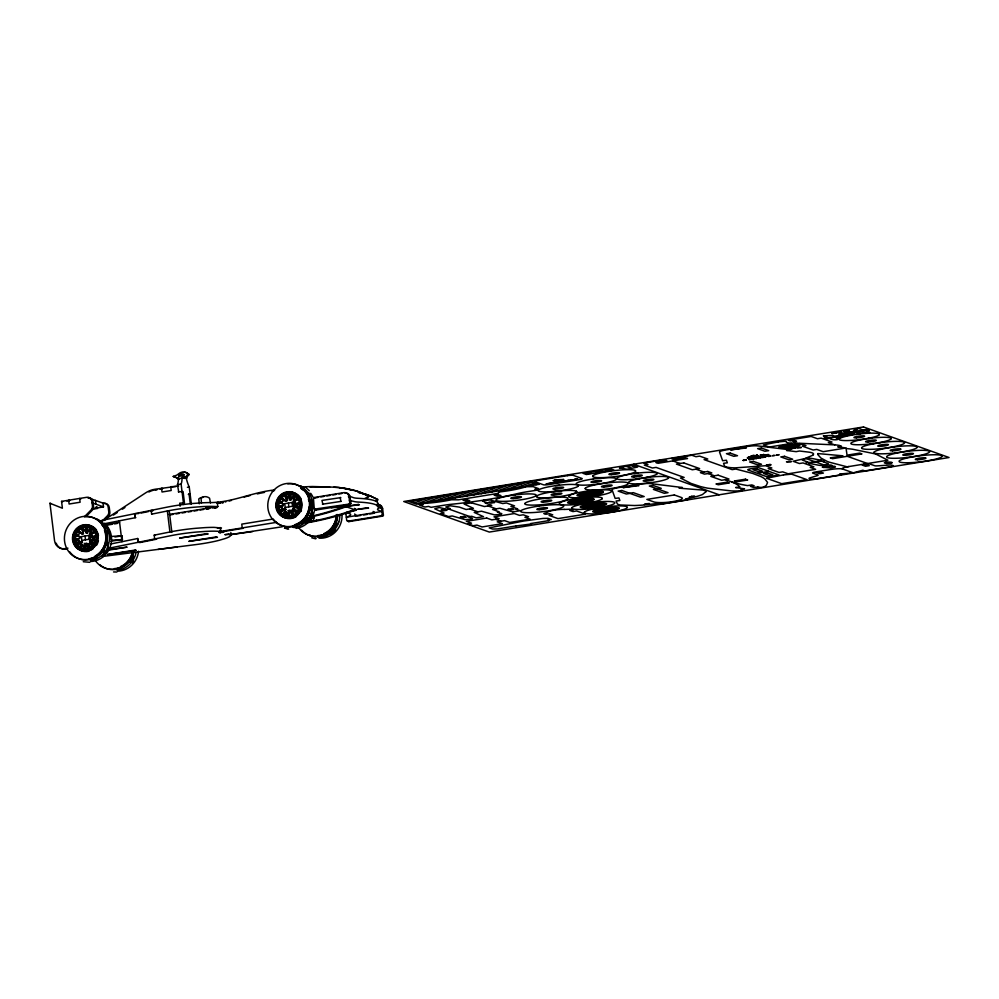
<?xml version="1.0" encoding="UTF-8"?>
<svg xmlns="http://www.w3.org/2000/svg" width="999" height="999" viewBox="0 0 999 999"><rect width="100%" height="100%" fill="white"/><g stroke="black" fill="none" stroke-linecap="round" stroke-linejoin="round"><path stroke-width="1.5" d="M349.001 496.615L349.787 503.209L349.151 504.083L314.285 509.153L313.399 497.639L343.831 492.632A4.82 4.595 -70.4 0 1 349.001 496.615L350.087 497.002A4.82 4.595 -70.4 0 0 344.917 493.019M377.46 504.632A4.82 4.595 -70.4 0 1 382.617 508.628L383.416 515.209L382.767 516.096L348.838 521.615L347.839 520.979M580.756 501.81L580.706 502.572L577.047 502.959M590.122 495.354L590.134 494.605M593.306 506.281L593.219 507.055L590.347 507.355M84.903 549.125L85.077 543.731L86.588 543.169L88.112 549.013A3.047 2.91 -70.4 0 0 85.602 549.413L84.915 549.163L86.626 549.825A3.047 2.91 -70.4 0 1 87.363 549.45M85.989 549.512L86.164 544.118L87.6 543.568M288.261 516.108L288.436 510.751L289.947 510.189L291.933 515.472L291.346 516.021A3.047 2.91 -70.4 0 0 288.973 516.433L288.261 516.108L290.06 516.82A3.047 2.91 -70.4 0 1 292.432 516.408L293.019 515.896L291.933 515.472M289.36 516.57L289.535 511.101L291.209 510.614M90.272 527.834L87.375 532.942L87.825 527.235L86.738 526.848L87.462 526.585A3.047 2.91 -70.4 0 0 89.773 527.297L91.346 527.984M289.235 499.962A5.445 5.195 -70.4 0 1 290.796 500.012L293.631 494.93L294.717 495.042M524.85 503.533L525.037 504.133A21.703 3.022 -7 0 0 545.154 504.308L549.512 503.758A21.703 3.022 -7 0 0 567.919 498.701L567.744 498.101A21.703 3.022 -7 0 0 547.677 497.927L543.269 498.476M536.401 496.378L536.575 496.94A20.267 2.822 -7 0 0 555.307 497.115L559.428 496.59A20.267 2.822 -7 0 0 576.585 491.496L576.623 491.883M578.346 485.914A20.267 2.822 -7 0 0 549.25 486.7A20.267 2.822 -7 0 0 547.215 491.858A20.267 2.822 -7 0 0 578.346 485.914L578.184 485.352M584.303 512.325L584.49 512.924A21.703 3.022 -7 0 0 604.607 513.099L608.978 512.549A21.703 3.022 -7 0 0 627.384 507.504L627.21 506.905A21.703 3.022 -7 0 0 607.142 506.718L602.734 507.267M593.968 499.5A13.324 1.861 -7 0 0 574.837 500.024A13.324 1.861 -7 0 0 573.488 503.421A13.324 1.861 -7 0 0 593.968 499.5L593.868 499.138M602.297 498.576L602.11 497.977A21.703 3.022 -7 0 0 582.042 497.789L577.634 498.339A21.703 3.022 -7 0 0 559.265 503.396L559.39 503.996A21.703 3.022 -7 0 0 579.507 504.17M603.346 492.295A13.324 1.861 -7 0 0 584.215 492.819A13.324 1.861 -7 0 0 582.867 496.216A13.324 1.861 -7 0 0 603.346 492.295L603.246 491.933M606.518 503.971A13.324 1.861 -7 0 0 587.387 504.495A13.324 1.861 -7 0 0 586.038 507.879A13.324 1.861 -7 0 0 606.518 503.971L606.418 503.596M619.068 508.429A13.324 1.861 -7 0 0 599.937 508.953A13.324 1.861 -7 0 0 598.588 512.35A13.324 1.861 -7 0 0 619.068 508.429L618.968 508.066M657.005 473.776A20.267 2.822 -7 0 0 627.909 474.575A20.267 2.822 -7 0 0 625.861 479.732A20.267 2.822 -7 0 0 657.005 473.776L656.83 473.214M668.606 477.897A20.267 2.822 -7 0 0 639.51 478.696A20.267 2.822 -7 0 0 637.462 483.853A20.267 2.822 -7 0 0 668.606 477.897L668.431 477.335M874.025 452.235L874.212 452.834A21.703 3.022 -7 0 0 894.33 453.009L898.688 452.46A21.703 3.022 -7 0 0 917.107 447.415L916.932 446.815M879.357 434.602L879.182 434.041A20.267 2.822 -7 0 0 857.691 434.215A20.267 2.822 -7 0 0 839.11 439.31A20.267 2.822 -7 0 0 858.041 439.835L862.162 439.323A20.267 2.822 -7 0 0 879.345 434.602M891.046 438.786A20.267 2.822 -7 0 0 861.95 439.572A20.267 2.822 -7 0 0 859.902 444.73A20.267 2.822 -7 0 0 891.046 438.786L890.883 438.224M89.648 548.975L89.198 549.4A3.047 2.91 -70.4 0 0 88.324 549.288M295.042 507.255C291.596 508.229 297.103 514.26 298.589 511.963A3.047 2.91 -70.4 0 1 299.812 509.79L299.887 509.065L293.506 506.955L292.894 508.616L296.815 511.95L297.502 511.575A3.047 2.91 -70.4 0 1 298.726 509.403L298.726 508.616M86.713 526.885L86.563 530.257A2.323 2.223 -70.4 0 1 84.203 530.644L83.179 527.759L83.741 527.222A3.047 2.91 -70.4 0 0 86.151 526.848L86.039 532.242L87.462 532.904M293.644 494.892L293.207 494.318A3.047 2.91 -70.4 0 1 290.859 493.631L290.11 493.868L289.398 499.125L290.796 499.999L291.196 494.255L291.945 494.018A3.047 2.91 -70.4 0 0 294.218 494.717M765.833 454.707L764.784 455.082A40.335 5.619 -7 0 1 761.887 456.093L764.048 455.444M288.149 516.196L288.474 513.436A2.323 2.223 -70.4 0 0 286.151 512.624L284.952 515.921A3.047 2.91 -70.4 0 1 287.175 516.483M91.346 528.296L89.585 531.843M294.717 495.317L292.957 498.863M752.135 459.215L752.884 458.753M76.586 544.905L76.811 545.629A3.047 2.91 -70.4 0 1 78.546 547.277L79.308 547.402L82.068 542.345L80.744 541.545L76.611 544.88L77.722 545.242L82.368 541.982M77.722 545.242L77.897 546.016A3.047 2.91 -70.4 0 1 79.633 547.664L80.395 547.789L82.505 544.455M282.68 514.435L285.539 509.877L284.603 508.578L279.995 511.875L280.182 512.649A3.047 2.91 -70.4 0 1 281.918 514.31L283.766 514.822L285.876 511.476M765.846 454.857L764.31 455.369M285.202 508.953L281.081 512.262L281.268 513.036A3.047 2.91 -70.4 0 1 283.004 514.697L285.065 512.237A2.323 2.223 -70.4 0 1 287.325 512.949L286.301 516.283A3.047 2.91 -70.4 0 0 284.003 515.534L283.766 514.822M279.982 511.9L281.081 512.262M84.79 516.371L91.046 510.002A4.82 4.595 -70.4 0 0 92.445 505.894L91.883 501.286A4.82 4.595 -70.4 0 0 86.713 497.302L61.563 501.373L62.4 508.229L49.95 503.259L54.545 540.696A9.628 9.191 -70.4 0 0 64.885 548.676L67.957 548.176M86.925 515.696L92.133 510.389A4.82 4.595 -70.4 0 0 93.531 506.281L92.957 501.673A4.82 4.595 -70.4 0 0 87.8 497.689L103.022 503.121A4.82 4.595 -70.4 0 1 108.192 507.117L108.754 511.713A4.82 4.595 -70.4 0 1 107.355 515.834L102.148 521.141M104.271 520.467L108.441 516.221A4.82 4.595 -70.4 0 0 109.84 512.1L109.278 507.504A4.82 4.595 -70.4 0 0 104.108 503.508M94.893 531.655L92.607 533.291A2.323 2.223 -70.4 0 1 90.859 531.605L92.42 528.921L93.182 529.058A3.047 2.91 -70.4 0 0 94.893 530.744L95.142 530.956M95.867 535.489L96.079 534.827A3.047 2.91 -70.4 0 1 95.142 532.417L94.518 531.955L90.097 534.802L90.397 536.5L96.915 535.889L97.128 535.152A3.047 2.91 -70.4 0 1 96.229 532.804C95.692 530.881 89.148 534.702 91.558 536.962M299.288 502.472L299.388 501.76A3.047 2.91 -70.4 0 1 298.514 499.438L297.889 498.988L293.494 501.81L293.768 503.521L300.287 502.909L300.512 502.197A3.047 2.91 -70.4 0 1 299.6 499.825C299.051 497.914 292.457 501.735 294.955 504.008M300.324 507.967L300.562 507.367A3.047 2.91 -70.4 0 1 300.799 504.895L300.387 504.183L297.54 504.595A2.323 2.223 -70.4 0 0 297.252 507.13L299.962 507.992M178.646 475L180.469 473.663M103.322 520.591L145.704 492.832A24.076 22.977 -70.4 0 1 154.72 489.31L178.646 486.001M113.399 515.084L117.245 512.562M122.39 509.203L124.95 507.517M594.655 511.488L597.739 511.163M597.065 493.394L597.964 493.094M587.687 500.599L588.586 500.299M600.324 493.194L601.023 492.807M590.946 500.399L591.895 500.062M600.237 505.057L601.136 504.77M603.496 504.87L604.133 504.47M612.787 509.527L613.686 509.228M616.046 509.328L616.995 508.991M579.969 494.355L585.364 493.931M570.616 501.535L569.655 501.873M601.348 492.22L595.566 492.957M591.895 499.3L586.188 500.162M595.691 510.477L594.78 510.789M617.07 508.354L611.338 509.078M781.842 446.678L782.617 446.291A7.742 1.074 -7 0 1 784.702 445.754M797.227 445.304L796.453 445.691A7.742 1.074 -7 0 1 794.455 446.266L793.618 446.453A8.079 1.124 -7 0 1 789.772 447.077L788.748 447.19A7.742 1.074 -7 0 1 785.776 447.427L784.003 447.452M585.626 493.406L583.791 493.831M588.873 505.032L586.987 505.494M764.497 486.6L765.271 486.113A64.023 8.916 -7 0 0 766.408 485.252L767.582 482.405L764.834 478.971A318.007 44.256 -7 0 0 761.201 476.698L752.759 473.439L735.826 469.043L732.155 469.63L704.108 459.615L707.767 459.016L699.637 456.118L695.966 456.705L691.895 455.257L671.553 458.553L674.213 459.503L685.264 457.717L687.512 458.516L658.079 463.286L655.831 462.487L666.882 460.689L664.223 459.74L643.88 463.037L647.951 464.498L644.28 465.084L652.422 467.994L656.081 467.395L684.14 477.422L680.469 478.009L691.058 483.441L700.474 486.55A318.007 44.256 -7 0 0 707.854 488.211L731.455 490.921A64.023 8.916 -7 0 0 735.202 490.996L741.832 490.834M764.085 486.838L761.238 487.462M838.486 432.105L841.907 431.993L838.985 432.355M314.485 498.026L317.819 497.415M592.894 492.332L593.768 491.87L590.084 492.182M583.516 499.525L584.39 499.063M596.066 503.996L596.94 503.533L593.219 503.871M608.616 508.454L609.49 507.992M600.187 493.369L597.252 493.556M590.809 500.574L587.874 500.749M603.384 505.019L602.759 505.144M615.908 509.502L612.974 509.69M586.351 495.716L590.047 494.58M576.972 502.922L580.669 501.773M589.522 507.38L591.296 506.468M603.846 510.939C598.663 513.286 610.389 510.501 603.97 510.889M823.476 435.839L832.729 435.427M855.269 429.008L858.728 428.471L862.936 429.932L866.857 429.42M839.722 437.999L836.338 438.611C841.957 440.022 829.882 440.447 830.344 438.374L825.798 438.661L840.059 436.351L824.687 438.261L824.113 437.949L827.472 437.35L823.463 435.926M869.118 430.382L865.808 430.956L869.817 432.38M869.729 432.505L860.726 432.904L858.516 432.155L840.284 434.69L854.432 432.342L853.321 431.943L838.848 434.14L855.569 431.106L853.546 430.382L856.942 429.695L855.269 429.095M625.986 466.283L619.417 468.019L623.001 467.782L622.002 468.281L627.035 469.318L637.674 467.02L632.891 466.171L635.177 465.472L625.986 466.283L631.081 468.094M831.593 466.133L831.992 466.158A9.64 1.336 -7 0 1 835.014 467.232L830.294 468.007L822.252 467.12L825.911 466.521L824.138 465.709L828.745 464.997A9.64 1.336 -7 0 1 831.755 466.071M595.017 494.655L591.083 494.842L593.618 494.393M598.239 506.306L594.255 506.505M610.764 510.776L607.192 511.326M96.915 535.889L91.945 537.05M366.858 497.415C371.079 494.98 360.152 493.281 359.128 492.432M377.16 501.098L377.997 499.525L370.454 496.078A64.023 61.101 -70.4 0 0 365.746 494.268M367.682 497.927L368.843 496.291L361.226 492.782A64.023 61.101 -70.4 0 0 356.518 490.984M375.824 500.824L377.035 499.238L371.378 496.478M600.811 491.945L598.001 492.445M365.759 497.927L365.072 498.226M763.661 457.105L765.409 456.755M580.644 499.413L584.328 499.025M605.744 508.341L609.465 507.954M744.867 460.127L743.83 460.214A4.833 0.674 -7 0 0 743.318 460.302L743.156 460.339M838.898 432.267L838.511 432.155M807.542 461.95L806.031 462.612L816.096 462.137L821.765 460.077C815.321 460.027 808.478 455.881 802.272 460.052L807.567 461.95M814.435 461.55L808.778 463.611C815.234 463.661 822.077 467.807 828.283 463.623L822.989 461.738L824.512 461.063L814.447 461.55L805.856 458.479M588.498 504.57L592.145 504.02M601.048 509.028L603.945 508.541M570.754 501.373L575.986 501.123M583.304 505.844L588.536 505.594M595.854 510.302L601.073 510.052M601.286 503.384L595.891 504.458M613.823 507.779L608.391 508.853L613.861 507.829M589.747 506.955L585.402 507.579M845.654 431.106L843.556 431.218L845.341 431.443M578.646 495.029L581.855 494.642M614.635 509.902L608.915 510.252M595.854 504.395L601.286 503.309M584.427 505.482L587.424 504.845M592.182 499.762L586.338 500.399M754.482 457.904L755.256 457.604M758.104 456.93L757.292 457.604L757.979 457.505M765.734 456.243L766.108 455.781M579.482 495.679L585.127 494.68M570.004 502.809L575.749 501.885M590.047 495.392L586.425 495.754M595.104 511.738L600.849 510.814M750.411 458.366L751.348 458.017M752.522 458.129L750.524 458.716L751.623 458.229M753.159 458.279L752.622 457.817M758.154 457.467L758.903 457.18L758.253 456.905M759.902 456.73L761.413 456.368M760.401 456.918L761.65 456.443M760.963 456.893L761.9 456.531M767.294 455.619L768.905 455.731M767.694 455.656L767.457 455.581M769.043 455.706L769.804 455.419M754.257 457.542L753.895 458.017M755.057 457.867L755.831 457.567M759.49 456.693L758.903 456.918L759.627 456.818M760.788 456.58L759.54 457.055L761.088 457.005M761.213 456.98L762.012 456.531M764.697 456.343L765.596 456.268M574.525 479.27L575.424 479.083M846.865 434.752L850.399 434.627L848.738 434.902M861.463 430.706L864.984 430.594L862.961 430.806M748.913 459.428L751.373 459.365L749.4 459.665M784.165 447.39L796.915 445.317M794.904 444.605L782.155 446.665M584.865 494.205L579.133 494.742M575.499 501.411L569.655 501.935M587.986 505.894L582.392 506.406L583.391 505.806M600.586 510.339L594.78 510.864M749.225 459.54L748.95 459.515M593.169 494.055L598.913 493.781L593.206 494.118M583.791 501.261L589.522 500.924L583.828 501.323M608.878 510.189L614.61 509.852M314.185 508.803L316.221 510.002L350.237 504.47L350.874 503.508L350.012 496.428L348.389 496.69M595.192 510.676L595.941 510.277M591.371 506.431L593.219 506.243M585.639 494.83L580.794 495.866M576.261 502.022L571.416 503.059M588.811 506.493L584.003 507.529M601.361 510.951L596.49 511.988M277.847 506.243L283.104 505.619L283.479 504.033L278.234 502.435L277.759 503.084A3.047 2.91 -70.4 0 1 277.547 505.556L278.996 506.643L282.792 506.193M284.228 503.996L279.32 502.822L278.846 503.471A3.047 2.91 -70.4 0 1 278.634 505.944L278.996 506.643M173.227 476.448L174.313 476.835A14.948 14.261 -70.4 0 1 179.333 479.383L178.247 478.996A14.948 14.261 -70.4 0 0 173.227 476.448L176.361 475.312A10.714 10.227 -70.4 0 0 177.56 474.612L179.383 473.276A7.88 7.53 -70.4 0 1 180.444 472.677A8.092 7.73 -70.4 0 1 182.255 472.09L184.353 472.028A6.231 5.957 -70.4 0 1 186.001 472.527L189.198 474.537A7.642 7.293 -70.4 0 0 186.676 478.196L183.754 478.109L183.292 474.325L179.62 474.912A9.266 2.448 80.8 0 0 178.434 478.783A18.082 4.783 80.8 0 1 177.447 484.665L178.734 491.945M174.313 476.835L175.1 476.61M598.738 504.632L604.62 503.783M101.673 520.404L167.02 507.167A36.251 5.045 -7 0 1 192.757 503.496L201.711 502.847A39.386 5.482 -7 0 1 210.939 502.584C232.63 502.36 252.984 492.07 274.613 489.972M229.158 501.048L231.443 500.412M594.368 506.443L596.79 506.056M606.917 510.914L609.34 510.526M585.189 506.705L582.579 507.267L583.753 507.417M853.246 472.814L842.519 468.993A9.59 1.336 -7 0 0 840.708 468.731A9.665 1.349 -7 0 0 836.225 468.843A9.59 1.336 -7 0 0 830.631 469.505L815.958 471.89A4.808 0.674 -7 0 0 812.736 473.114L817.956 474.975A4.82 0.674 -7 0 1 817.182 475.674L809.989 477.872A4.82 0.674 -7 0 0 809.215 478.571L810.539 479.033A4.808 0.674 -7 0 0 816.483 478.783L841.633 474.7L839.659 474.001L853.246 472.814L862.886 470.229L864.859 470.941L890.009 466.858A4.808 0.674 -7 0 0 893.231 465.634L891.907 465.159A4.82 0.674 -7 0 0 888.96 465.072L877.759 465.846A4.82 0.674 -7 0 1 874.799 465.759L869.58 463.898A4.808 0.674 -7 0 0 863.648 464.148M589.373 493.106L587.699 493.356M580.057 500.299C573.813 501.211 576.848 498.451 580.157 500.224M592.632 504.757L588.486 504.607M605.157 509.228L601.036 509.078M610.651 510.814L609.59 510.526M584.203 495.329C578.908 496.94 590.596 494.792 584.477 495.279M573.064 502.997L574.825 502.534M585.614 507.467L587.375 507.005M599.924 511.463C594.517 513.049 606.43 510.988 600.199 511.413M572.989 503.021L577.21 502.435L575.099 502.485M244.156 497.027L246.516 496.441M604.632 504.258L598.826 504.87M757.442 458.129L758.253 457.954M247.69 496.153L250.062 495.566M598.651 491.77L599.425 491.695M601.823 503.434L602.597 503.371M614.373 507.904L615.147 507.829M765.521 457.08L765.871 456.805M596.628 492.245L598.576 491.795M587.25 499.45L590.047 498.901M599.8 503.908L601.748 503.459M612.35 508.379L614.298 507.917M300.287 502.909L295.242 504.083M346.166 512.487L356.168 510.277L345.317 506.406L331.281 507.817A28.571 3.971 -7 0 0 330.607 506.893M784.615 445.716L785.451 445.529M257.255 493.906L259.678 493.381M350.075 504.52L348.988 504.133M345.829 513.136L346.728 520.516L347.577 521.241L381.693 515.709L382.33 514.735L381.468 507.654L378.059 506.443A24.076 3.347 -7 0 1 377.26 505.169A85.302 11.876 -7 0 0 358.042 498.301A24.076 3.347 -7 0 1 353.421 497.639L350.012 496.428M744.28 460.152L743.081 460.452M757.167 458.066L757.254 458.042A4.833 0.674 -7 0 1 757.692 457.967L758.878 457.892M260.889 493.119L264.548 492.37M138.624 513.536L134.628 513.723L135.102 517.507M141.059 513.049L148.576 511.525M151.024 511.026L153.084 510.614L151.161 510.377L151.648 514.16M105.132 523.588L135.827 517.607M151.623 514.16L167.482 510.964A36.251 5.045 -7 0 1 193.219 507.292L202.185 506.63A39.386 5.482 -7 0 1 211.401 506.368L217.819 506.593L217.357 502.797L218.444 503.184M110.714 543.98L137.7 538.511L138.162 542.307L140.06 542.532L156.593 539.185L154.67 538.948L154.208 535.164L170.067 531.955A36.251 5.045 -7 0 1 195.792 528.296L204.758 527.634A39.386 5.482 -7 0 1 213.986 527.372L221.478 527.984M108.179 548.376L170.529 535.751A36.251 5.045 -7 0 1 196.266 532.08L205.22 531.418A39.386 5.482 -7 0 1 214.448 531.156L220.866 531.381L276.623 522.34M603.421 508.653L605.257 509.153M862.487 430.606L863.873 430.644M616.296 508.129L615.334 507.929M764.26 456.968L764.984 456.793M758.016 473.076L768.955 471.403L779.095 475L772.215 476.248A4.808 0.674 -7 0 1 766.27 476.511L747.914 469.955A4.808 0.674 -7 0 1 751.148 468.718L758.478 467.644L768.556 471.241L767.894 471.478M592.644 492.395L590.247 492.632M583.241 499.6L580.869 499.837M595.791 504.07L593.356 504.308M608.341 508.528L605.968 508.766M563.911 481.343L564.947 481.181L563.886 481.243M743.493 460.601L744.792 460.314M588.623 499.637L591.033 499.225M613.723 508.566L616.133 508.166M582.767 507.217L588.299 506.343M271.953 490.984L274.45 490.571M831.118 466.246L823.338 467.507M222.44 531.967L223.764 532.317L219.231 532.492M220.317 532.879L219.78 530.382M225.2 534.615L229.658 534.428M765.072 457.092L763.885 457.192M582.017 495.029L579.52 495.417M572.639 502.235L570.142 502.622M180.794 476.011L181.393 475.187M183.004 474.937L184.378 474.712M178.434 478.783L182.105 478.184A9.266 2.448 80.8 0 1 183.292 474.325M183.754 478.109L186.676 478.196M66.896 501.073L69.718 500.611L68.631 500.224L69.106 504.02L80.107 502.235L79.645 498.451L80.757 499.075M177.447 484.665L181.119 484.078A18.082 4.783 80.8 0 0 182.105 478.184M159.902 489.035L162.637 488.586L161.551 488.199L162.025 491.995L171.191 490.509L170.729 486.713L175.911 486.438M187.412 487.275L189.248 486.975L191.346 504.045M178.322 491.795L183.079 491.583L184.465 502.947L179.72 503.159L180.095 506.256M92.295 508.728L103.484 506.905L103.022 503.121M94.056 509.003L97.502 508.441L96.416 508.054L96.241 506.643M188.299 494.405L190.122 494.105L189.036 493.718L190.26 503.658M219.905 502.947L222.839 502.472M105.782 524.762L119.53 522.527M168.868 514.522L217.819 506.593M107.942 524.975L111.975 524.313M114.673 523.876L117.358 523.439M169.955 514.91L173.014 514.423M176.074 513.923L179.133 513.424M182.193 512.924L185.352 512.412M188.287 511.938L191.371 511.438M194.168 510.988L197.49 510.452M200.037 510.039L203.609 509.453M206.668 508.966L209.728 508.466M212.787 507.967L215.846 507.467M320.841 496.928L323.851 496.441M326.86 495.941L329.87 495.454M332.879 494.967L335.889 494.48M338.898 493.993L341.908 493.506M322.902 504.37L321.953 500.412L340.771 497.614M89.161 539.235L81.831 540.422L81.369 536.638L88.699 535.452L89.161 539.235L90.247 539.622M114.885 536.975L121.965 535.826L122.427 539.61L110.827 541.171M322.427 504.208L341.171 501.373M349.4 500.387L353.883 501.436A24.076 3.347 -7 0 0 358.504 502.085A85.302 11.876 -7 0 1 377.734 508.953A24.076 3.347 -7 0 0 378.534 510.227L381.93 511.451L346.328 517.22A28.571 3.971 -7 0 0 345.691 512.912M217.345 528.084L220.392 527.597L220.866 531.381L221.953 531.768L243.319 528.296L242.233 527.909L241.77 524.125L271.566 519.293M107.68 549.737L127.098 547.14L107.23 550.362M219.068 532.554L222.74 531.955M311.963 517.532L314.423 517.694M846.253 430.781L848.463 430.432M839.859 432.03L840.609 432.005M846.752 430.919L849.425 430.781L848.476 430.432M831.668 433.541L834.24 433.241M834.44 433.091L837.012 432.792L835.152 432.592L835.876 432.854M313.049 517.919L314.198 517.732M348.551 512.999L345.854 513.436A28.571 3.971 -7 0 0 346.94 513.036M379.308 508.004L381.468 507.654M555.644 480.057L552.984 480.681L557.467 480.706M228.709 534.09L225.037 534.677M561.713 480.294L557.055 480.581M229.495 534.49L228.646 534.065M306.905 522.215L313.811 521.091L313.162 515.884M843.281 435.289L842.02 435.489L842.969 435.839M844.667 435.064L846.902 435.202L845.354 435.089M551.947 482.842L550.961 482.879L551.86 482.854M282.342 526.76L230.082 534.677L252.535 531.593M306.543 522.839L310.876 522.14A294.942 281.456 -70.4 0 0 355.856 509.852L355.719 508.766M547.502 483.603L550.287 483.266M551.236 483.004L554.482 482.979L553.309 483.104M571.116 479.782L574.562 479.72L571.865 480.044M575.436 479.07L578.059 479.158L576.048 479.37M842.994 435.839L845.379 435.452M552.185 483.166L552.847 483.054L552.16 482.967M560.177 481.868L560.839 481.755L560.164 481.668M571.565 479.907L573.264 479.732M553.221 483.091L551.223 483.054M561.213 481.805L559.228 481.755L562.474 481.68M561.563 481.83L562.487 481.68M567.345 480.894L568.219 480.756L566.72 480.669M569.642 480.519L567.694 480.332L571.453 480.232L570.204 480.244M357.192 516.021L360.627 515.459M363.686 514.972L367.507 514.348M369.792 513.973L373.239 513.424M788.174 446.516L792.032 445.891M789.922 448.838L793.681 448.226M471.441 502.859L464.148 504.045L473.414 508.316L466.071 509.502L459.428 507.13L450.199 505.744L445.779 507.017L450.262 508.616L446.59 509.215L439.198 507.517L434.777 508.803L444.068 513.074L440.397 513.661L448.539 516.57L452.21 515.971L465.159 519.655L471.753 519.143L470.666 518.756L472.49 518.456L468.019 516.858L471.69 516.271L476.161 517.869L483.504 516.67L474.213 512.412L481.543 511.213L494.505 514.897L501.086 514.385L500.012 513.998L501.823 513.711L497.365 512.1L499.175 511.813L492.544 509.44L499.887 508.241L512.837 511.913M484.278 500.774L482.48 501.073L486.938 502.672M751.485 457.979L752.509 457.817M764.735 455.831L763.573 456.106M765.609 455.969L765.134 456.043M755.157 457.967L755.831 457.854L754.033 458.029M760.963 457.442L762.574 457.18M769.68 456.031C764.735 457.105 774.312 455.744 769.705 456.031M773.8 455.357C769.38 456.58 776.498 454.807 774.774 455.569M746.378 460.177L746.116 459.865M752.172 459.24L753.646 458.928M753.983 458.941L752.697 458.841M754.882 458.741L756.555 458.529M760.314 457.917L759.602 457.667L760.239 457.917M761.425 457.579L763.286 457.43M778.908 454.907C780.968 454.021 773.538 455.931 777.422 454.782M486.913 502.672L485.127 502.959L491.745 505.344L484.415 506.53L471.453 502.859M791.32 461.575L786.45 461.788L791.308 461.575M517.519 508.841L515.721 509.128L520.179 510.726L512.862 511.913M601.173 504.108L604.008 503.596L602.759 503.459M597.577 505.044L589.06 505.856L597.539 505.032M515.921 525.949L497.514 528.933L492.47 529.033L489.21 527.872L523.488 521.041L542.981 518.444L548.026 518.344L551.273 519.505L547.614 520.092L548.988 520.591L530.594 523.576L531.63 523.938L515.971 525.961M863.323 430.869L861.7 430.944M576.398 479.433L574.8 479.508M758.278 458.191L757.429 458.341M764.847 457.13L764.148 457.242M574.437 501.023C579.745 499.95 567.894 500.961 574.113 501.048M599.537 509.952C604.795 508.891 593.319 509.802 599.213 509.977M563.661 481.493L561.863 481.281L563.424 481.368M587.624 506.955L589.76 506.893M856.33 434.39L860.451 433.866M868.031 438.561L872.152 438.049M593.356 478.971L597.477 478.446A20.267 2.822 -7 0 1 616.383 478.896A20.267 2.822 -7 0 1 599.188 483.891L595.067 484.415A20.267 2.822 -7 0 1 576.161 483.978A20.267 2.822 -7 0 1 593.356 478.971M633.99 473.563L638.099 473.039M555.332 485.689L559.452 485.177M873.863 443.494L869.742 444.018M879.932 442.719L884.34 442.157A21.703 3.022 -7 0 1 904.395 442.345L904.595 442.944A21.703 3.022 -7 0 1 886.175 447.989L881.767 448.551A21.703 3.022 -7 0 1 861.75 448.364M639.81 478.484L635.701 479.008M645.579 477.684L649.7 477.16M553.596 491.658L561.163 490.621M892.444 447.177L896.852 446.628A21.703 3.022 -7 0 1 916.92 446.815M651.41 482.617L647.302 483.141M588.211 492.157L590.921 491.82M592.045 495.404L589.335 495.741M578.833 499.363L581.543 499.013M539.035 506.056L543.444 505.494M582.667 502.609L579.957 502.947M591.383 503.821L594.093 503.484M595.217 507.067L592.507 507.405M603.933 508.291L606.643 507.954M607.767 511.538L605.057 511.875M848.363 434.852L847.115 434.977M103.109 556.393L195.442 544.642A36.251 5.045 -7 0 0 219.243 540.284L225.137 538.536A39.386 5.482 -7 0 0 229.608 536.575L231.169 535.064L230.856 532.529M74.55 539.235L79.695 538.611L80.12 537.012L74.863 535.402L74.388 536.051A3.047 2.91 -70.4 0 1 74.188 538.536L75.637 539.622L78.159 539.323M906.792 457.492L911.213 456.93A21.703 3.022 -7 0 0 929.619 451.885L929.445 451.286A21.703 3.022 -7 0 0 909.377 451.098L904.969 451.648A21.703 3.022 -7 0 0 886.6 456.705L886.725 457.305A21.703 3.022 -7 0 0 906.842 457.48M588.848 496.978L593.256 496.416A21.703 3.022 -7 0 0 611.663 491.371L611.488 490.771A21.703 3.022 -7 0 0 591.42 490.596L587.012 491.146A21.703 3.022 -7 0 0 568.643 496.191L568.768 496.79A21.703 3.022 -7 0 0 588.886 496.965M919.317 461.963L923.725 461.401A21.703 3.022 -7 0 0 942.132 456.356L941.957 455.744M579.47 504.183L583.878 503.621A21.703 3.022 -7 0 0 602.285 498.576M789.297 444.917L790.321 444.792M316.221 510.002L315.209 509.602M598.239 493.056L600.786 492.819M588.861 500.249L591.908 500.012M601.41 504.72L603.958 504.495M613.96 509.178L617.007 508.941M96.866 537.187L94.206 537.549A2.323 2.223 -70.4 0 0 93.881 540.109L94.181 540.347M569.905 502.122L572.477 501.848M595.004 511.051L597.577 510.776M585.027 506.318L582.055 506.805M584.24 501.598L582.005 502.36M755.569 457.192L747.202 457.929L750.249 457.617A40.335 5.619 -7 0 1 755.569 457.192M109.653 536.538L121.965 535.826M111.663 540.234L122.427 539.61M611.4 509.328L617.107 508.591M845.591 431.131L844.642 431.181L845.316 431.431M595.691 491.683C585.864 494.605 604.432 490.946 596.203 491.72M767.357 455.494L769.829 455.394M764.909 455.819L765.971 455.769M754.382 457.517L756.33 457.43M756.967 457.667L755.918 457.567M750.449 458.391L751.385 458.341M597.664 492.47L596.578 492.432M588.286 499.675L587.225 499.637M600.761 504.145L599.775 504.095M613.386 508.603L612.275 508.553M595.716 493.194L601.448 492.47M600.424 505.219L602.547 505.144M793.293 444.567L795.067 444.543M837.137 432.217L836.225 432.242L837.437 432.167M89.81 562.312L83.254 561.725M116.933 572.002L113.549 571.952M583.491 493.856L581.293 493.793L584.253 493.169M584.69 505.531L586.663 505.519M579.657 495.679L580.581 495.754M566.658 480.694L564.46 480.856L567.32 480.894M600.836 491.883L599.637 491.808M184.365 472.365L185.439 472.415A6.231 5.957 -70.4 0 1 187.088 472.914L189.198 474.537M564.273 509.415L563.399 509.403A9.266 1.286 -7 0 0 556.281 509.89L552.522 510.501A9.266 1.286 -7 0 0 547.976 511.9L547.677 512.1A17.27 2.398 -7 0 1 544.58 513.324L543.793 513.548L545.841 514.273L549.512 513.686L552.759 514.847L549.1 515.434L557.966 518.606L585.476 514.148L576.598 510.976L572.939 511.575L569.68 510.414L573.351 509.815L570.167 509.178A17.27 2.398 -7 0 1 564.26 509.415M570.342 502.872L571.203 502.959M582.055 502.397L585.689 501.835L584.49 501.598M80.857 536.975L75.949 535.789L75.474 536.438A3.047 2.91 -70.4 0 1 75.275 538.923L75.637 539.622M329.67 487L313.636 486.9A318.007 303.459 -70.4 0 0 309.965 487.012M591.458 499.088L590.259 499.001M799.575 443.269L834.702 444.88L828.333 442.607L831.992 442.02L821.153 438.136L817.482 438.736L811.113 436.463L788.124 440.184L790.147 440.909L793.818 440.322L796.528 441.283L792.856 441.883L795.716 442.844A22.865 3.184 -7 0 0 798.039 443.169L805.943 445.542L802.272 446.128L813.124 450.012L816.795 449.413L823.164 451.685L846.153 447.952L837.749 446.865L841.42 446.266L839.397 445.542M281.106 502.135L281.443 502.097A2.323 2.223 -70.4 0 0 282.692 499.937L280.532 497.852L279.845 498.189A3.047 2.91 -70.4 0 1 278.596 500.387L278.609 501.186L282.23 502.534M314.797 538.211L315.946 538.286M333.803 487.212L342.457 488.024M91.671 540.234L90.547 541.458L89.548 533.941M584.303 493.181L585.651 493.319M587.474 504.845L588.823 504.982M843.306 435.289L844.654 435.114M760.576 487.4L757.916 487.087M339.51 487.687L342.12 487.987M287.662 528.521L284.453 527.971M315.771 538.836L311.725 537.824M154.221 535.164L154.945 535.252M343.019 488.099L347.727 488.861M77.785 535.114L78.084 535.064A2.323 2.223 -70.4 0 0 79.321 532.917L76.486 531.131A3.047 2.91 -70.4 0 1 75.237 533.366L75.25 534.165L78.784 535.489M598.189 506.256L597.04 506.056M595.104 511.8L596.303 511.888M344.568 488.324L350.986 489.522M593.868 494.393L594.979 494.58M587.574 493.344C582.292 493.606 588.823 491.396 589.535 493.019M288.636 529.158L284.603 528.146M358.216 492.395L360.214 492.819M351.76 489.585L357.605 491.371A64.023 61.101 -70.4 0 1 362.312 493.169M360.976 492.882L365.372 494.193M362.063 493.269L363.786 493.718M95.429 540.546L96.129 539.997A3.047 2.91 -70.4 0 1 96.354 537.474L96.041 536.788L93.057 537.212A2.323 2.223 -70.4 0 0 92.795 539.722L97.215 540.447A3.047 2.91 -70.4 0 1 97.103 538.836M279.82 501.623L279.683 500.774A3.047 2.91 -70.4 0 0 280.931 498.613L281.618 498.239L283.778 500.324A2.323 2.223 -70.4 0 1 283.666 501.061M76.448 534.602L76.311 533.753A3.047 2.91 -70.4 0 0 77.56 531.593L78.222 531.206L80.245 532.954M356.144 490.896L338.424 487.3L312.55 486.513A318.007 303.459 -70.4 0 0 302.622 486.938M364.285 493.806L366.833 494.655A64.023 61.101 -70.4 0 1 371.541 496.466M866.882 429.433L869.205 430.257M859.914 431.044L861.5 431.156L856.593 431.443L859.914 431.056M834.227 433.241L832.379 433.042L833.116 433.304M832.754 435.427L834.777 436.151L850.711 433.603L854.445 434.165L837.724 437.2L839.722 437.924M847.239 456.293L867.507 463.524M791.995 445.866L787.037 446.103L788.136 446.491M793.643 448.214L789.884 448.826M816.096 462.137L824.699 465.209M762.674 456.181L763.548 456.493M762.237 456.343L763.124 456.668M762.624 457.192L763.273 457.417M755.893 458.279L756.543 458.516M745.654 459.94L746.303 460.177M757.879 487.075L753.396 487.387L750.449 486.338L754.12 485.739L751.81 484.915L747.564 485.601A294.693 41.009 -7 0 1 731.73 481.943L725.324 479.657M672.802 460.901L680.094 463.511M695.941 469.168L704.083 472.077M708.154 473.526L714.472 475.786M741.695 489.71L740.883 489.41L744.555 488.823L735.626 487.537L739.884 486.85A294.693 41.009 -7 0 0 731.73 481.943M633.603 464.235L719.18 494.792M561.638 480.269L560.901 480.007L563.836 479.483L555.057 479.87L555.956 480.194M549.462 483.404L550.199 483.666L548.563 483.553M528.683 481.93L536.276 484.64M524.75 482.43L528.546 483.778M529.083 483.978L532.879 485.327M521.353 483.116L528.946 485.826M517.407 483.616L521.203 484.965M521.753 485.164L525.549 486.525M514.01 484.303L521.603 487.012M510.077 484.802L513.873 486.163M514.41 486.351L518.206 487.712M506.68 485.489L514.273 488.211M502.734 485.989L506.53 487.35M507.08 487.537L510.876 488.898M499.338 486.688L506.943 489.398M495.404 487.187L499.2 488.536M499.75 488.736L503.546 490.084M492.007 487.874L499.6 490.584M488.074 488.374L491.87 489.722M492.407 489.922L496.203 491.283M484.677 489.06L492.27 491.77M480.731 489.56L484.527 490.921M485.077 491.108L488.873 492.47M477.335 490.247L484.927 492.969M473.401 490.746L477.197 492.107M477.734 492.295L481.53 493.656M470.005 491.446L477.597 494.155M517.532 508.828L510.889 506.456L514.56 505.869L506.418 502.959L502.747 503.558L489.797 499.887L483.216 500.387L484.278 500.774M466.058 491.945L469.855 493.294M470.404 493.494L474.2 494.842M462.662 492.632L470.267 495.342M458.728 493.131L462.525 494.48M463.061 494.68L466.87 496.041M455.332 493.818L462.924 496.528M488.086 505.931L496.216 508.841M451.386 494.318L455.194 495.679M455.731 495.866L459.528 497.227M447.989 495.005L455.594 497.727M444.056 495.504L447.852 496.865M448.401 497.052L452.197 498.414M440.659 496.203L448.251 498.913M436.725 496.703L440.522 498.051M441.058 498.251L444.855 499.6M469.742 508.903L477.884 511.813M495.492 519.28L500.924 521.216M433.329 497.39L440.921 500.099M429.383 497.889L433.179 499.238M433.728 499.438L437.525 500.799M425.986 498.576L433.578 501.286M422.053 499.075L425.849 500.437M426.386 500.624L430.182 501.985M448.426 508.916L469.855 516.57M418.656 499.762L426.248 502.485M414.71 500.262L418.506 501.623M419.056 501.81L422.852 503.171M411.313 500.961L418.918 503.671M348.214 488.948L350.924 489.91M382.617 508.628L381.531 508.241A4.82 4.595 -70.4 0 0 377.06 504.195M349.8 503.121L350.874 503.421M382.33 514.647L383.416 515.122M373.701 512.986L373.127 511.426M381.518 515.746L382.605 516.133M312.724 515.921A294.942 281.456 -70.4 0 0 345.554 506.168L346.628 506.555L346.503 505.482M310.876 522.14L309.79 521.753A294.942 281.456 -70.4 0 0 354.77 509.465L355.856 509.852M313.736 497.514L314.81 497.902M355.432 515.984L354.72 513.923M290.11 493.943L289.935 497.277A2.323 2.223 -70.4 0 1 287.562 497.664L286.551 494.78L287.15 494.255A3.047 2.91 -70.4 0 0 289.523 493.868L291.196 494.255M297.889 498.988L298.963 499.375M284.253 494.83L286.388 499.762L285.239 500.899L281.219 497.102L281.531 496.353A3.047 2.91 -70.4 0 0 283.529 494.917L285.389 495.279L287.437 500.012M281.219 497.102L285.789 501.198M347.752 521.228L348.838 521.615M278.234 502.435L279.32 502.822M296.815 511.95L297.889 512.337M309.74 519.642L313.811 521.091M183.516 476.211L184.603 476.598L184.84 478.496M224.688 501.61L225.774 501.998M92.07 502.834L103.484 506.905M61.563 501.373L62.65 501.76M49.95 503.259L51.036 503.646M94.518 531.955L95.604 532.342M80.931 527.859L83.017 532.704L81.868 533.878L77.86 530.082L78.134 529.345A3.047 2.91 -70.4 0 0 80.157 527.897L82.018 528.246L83.554 531.805M77.86 530.082L82.418 534.178M74.863 535.402L75.949 535.789M92.72 542.32C87.25 538.736 93.681 547.489 95.217 544.942A3.047 2.91 -70.4 0 1 96.441 542.769M79.308 547.402L80.395 547.789M282.093 507.155L279.121 507.654L278.958 508.429A3.047 2.91 -70.4 0 1 279.782 510.739L280.394 511.213L282.904 509.453A2.323 2.223 -70.4 0 0 282.954 508.903M295.242 511.351L294.942 511.201A2.323 2.223 -70.4 0 0 292.894 512.612L293.931 515.484L294.705 515.459A3.047 2.91 -70.4 0 1 296.715 514.048L296.89 513.136M82.018 528.246L81.244 528.284A3.047 2.91 -70.4 0 1 79.246 529.72L78.933 530.469M88.549 526.972L88.574 526.997A3.047 2.91 -70.4 0 0 90.36 527.722M305.994 487.612L309.278 490.721M199.288 503.821L198.739 498.988A9.64 7.567 72.8 0 1 203.109 497.34M285.389 495.279L284.628 495.279A3.047 2.91 -70.4 0 1 282.617 496.74L282.305 497.49M93.519 546.116L91.533 544.18A2.323 2.223 -70.4 0 0 89.535 545.579L90.572 548.463L91.334 548.426A3.047 2.91 -70.4 0 1 91.646 548.014M201.473 503.021L201.024 498.276A9.64 7.567 72.8 0 1 209.553 498.151L210.489 502.947M592.707 504.695L592.157 504.02M576.448 491.321L576.635 491.583A20.267 2.822 -7 0 0 556.356 491.308A20.267 2.822 -7 0 0 536.451 496.378M222.952 503.021L222.927 502.972A9.64 3.484 86.1 0 0 219.967 503.046M177.148 546.977L158.042 549.413M291.471 510.901L293.019 515.859M88.112 543.881L89.261 547.602M374.213 511.813L374.35 512.999M355.869 514.785L356.019 515.971M354.633 508.379L354.77 509.465M345.417 505.094L345.554 506.168M340.297 497.44L340.759 501.223M293.157 502.859L293.856 508.541M288.399 503.071L288.861 506.855M181.119 484.078L183.616 504.495M179.62 474.912L179.758 475.986M171.84 532.217L169.268 511.213L167.345 510.976L169.917 531.98M157.08 489.785A27.91 3.884 -7 0 0 155.807 489.697L155.832 489.935M134.653 513.723L135.115 517.519M137.675 538.511L138.137 542.307M119.38 520.691L121.965 541.695M97.328 507.03L97.44 507.967M95.405 500.399L95.879 504.195M85.04 536.038L85.502 539.835M520.854 511.7A21.703 3.022 -7 0 0 540.909 511.888L545.279 511.338A21.703 3.022 -7 0 0 563.686 506.281L563.511 505.681A21.703 3.022 -7 0 0 543.444 505.506M520.666 511.101A21.703 3.022 -7 0 1 539.085 506.056M524.9 503.533A21.703 3.022 -7 0 1 543.319 498.476M584.365 512.325A21.703 3.022 -7 0 1 602.772 507.267M790.409 444.83A7.742 1.074 -7 0 1 793.381 444.592M785.364 445.504A8.079 1.124 -7 0 1 789.21 444.88M834.714 444.88A23.964 3.334 -7 0 1 839.41 445.542M842.519 468.993A9.628 1.336 -7 0 1 848.975 466.533M919.355 461.95A21.703 3.022 -7 0 1 899.3 461.763L899.05 461.176A21.703 3.022 -7 0 1 917.532 456.118L921.89 455.556A21.703 3.022 -7 0 1 941.945 455.756M874.088 452.235A21.703 3.022 -7 0 1 892.494 447.19M861.575 447.764A21.703 3.022 -7 0 1 879.982 442.719M148.901 491.983A24.076 22.977 -70.4 0 1 155.807 489.697M92.845 549A12.862 12.275 -70.4 0 1 75.137 544.03A12.862 12.275 -70.4 0 1 82.58 526.248A12.862 12.275 -70.4 0 1 98.476 535.564M98.426 540.596A12.862 12.275 -70.4 0 1 96.391 545.454M341.958 513.948A21.741 20.742 -70.4 0 1 318.968 538.149M310.102 535.239A21.741 20.742 -70.4 0 0 312.724 536.613A21.741 20.742 -70.4 0 1 310.614 535.851M335.739 530.007A21.741 20.742 -70.4 0 1 331.069 534.24M311.7 536.238A21.741 20.742 -70.4 0 1 309.765 535.302M338.636 521.803A20.292 19.368 -70.4 0 1 337.924 523.776M334.702 529.095A20.292 19.368 -70.4 0 1 330.344 533.041M138.561 551.211A21.741 20.742 -70.4 0 1 117.695 571.178M133.704 561.226A21.741 20.742 -70.4 0 1 132.38 562.986M132.567 560.427A20.292 19.368 -70.4 0 1 131.344 562.075M337.4 514.947A20.292 19.368 -70.4 0 1 317.807 535.601M336.313 514.56A20.292 19.368 -70.4 0 1 323.901 533.628M206.456 509.003A24.076 3.347 -7 0 1 208.504 508.716M214.698 507.979A24.076 3.347 -7 0 1 216.721 507.792M104.495 530.444A20.292 19.368 -70.4 0 1 95.017 556.131M89.398 533.816A5.445 5.195 -70.4 0 1 91.483 537.15M91.471 539.285A5.445 5.195 -70.4 0 1 89.51 542.544M87.325 543.618A5.445 5.195 -70.4 0 1 84.241 543.344M82.517 542.132A5.445 5.195 -70.4 0 1 81.668 540.871M83.192 534.103A5.445 5.195 -70.4 0 1 83.604 533.803M85.864 532.942A5.445 5.195 -70.4 0 1 87.425 532.991M101.711 524.537A20.292 19.368 -70.4 0 1 102.947 526.023M105.582 530.831A20.292 19.368 -70.4 0 1 89.236 558.753M90.472 534.203A5.445 5.195 -70.4 0 1 92.12 536.151M92.632 539.123A5.445 5.195 -70.4 0 1 92.42 540.209M91.359 542.17A5.445 5.195 -70.4 0 1 89.336 543.706M84.428 516.858A21.741 20.742 -70.4 0 1 105.444 546.441A21.741 20.742 -70.4 0 1 69.743 551.91M88.749 551.286A13.349 12.737 -70.4 0 1 74.288 543.144A13.349 12.737 -70.4 0 1 80.257 526.835A13.349 12.737 -70.4 0 1 96.553 529.982M136.051 552.622A21.741 20.742 -70.4 0 1 117.57 570.254M133.654 556.518A21.741 20.742 -70.4 0 1 130.207 562.212M118.456 569.517A21.741 20.742 -70.4 0 1 116.483 569.867M133.891 551.848A21.741 20.742 -70.4 0 1 99.675 564.647M132.805 551.46A21.741 20.742 -70.4 0 1 116.958 568.581A21.741 20.742 -70.4 0 1 95.779 561.213M133.616 551.972A20.292 19.368 -70.4 0 1 114.448 568.581M132.53 551.585A20.292 19.368 -70.4 0 1 120.529 566.608M216.608 502.984A9.64 3.484 86.1 0 1 219.018 502.872M287.799 483.878A21.741 20.742 -70.4 0 1 308.816 513.461A21.741 20.742 -70.4 0 1 273.102 518.943M296.453 516.433A13.349 12.737 -70.4 0 1 278.621 512.312A13.349 12.737 -70.4 0 1 283.666 493.831A13.349 12.737 -70.4 0 1 301.186 499.088M301.436 510.327A13.349 12.737 -70.4 0 1 300.849 511.575M301.049 488.586A20.292 19.368 -70.4 0 1 302.597 489.81M308.429 499.175A20.292 19.368 -70.4 0 1 308.853 500.986M309.078 506.893A20.292 19.368 -70.4 0 1 295.117 524.575M293.182 501.173A5.445 5.195 -70.4 0 1 288.124 510.551M286.263 509.515A5.445 5.195 -70.4 0 1 285.04 507.904M286.551 501.123A5.445 5.195 -70.4 0 1 287.387 500.561M302.135 488.973A20.292 19.368 -70.4 0 1 309.603 510.427A20.292 19.368 -70.4 0 1 292.595 525.774M293.394 500.949A5.445 5.195 -70.4 0 1 295.254 502.747M290.247 511.138A5.445 5.195 -70.4 0 1 289.198 510.939M107.343 527.559A21.741 20.742 -70.4 0 1 110.464 538.973M108.704 547.602A21.741 20.742 -70.4 0 1 102.223 556.318M93.531 542.944A5.445 5.195 -70.4 0 1 92.358 544.005M104.483 523.226A21.741 20.742 -70.4 0 1 110.177 546.977A21.741 20.742 -70.4 0 1 90.572 561.5M93.394 536.987A5.445 5.195 -70.4 0 1 93.631 540.059M92.445 542.557A5.445 5.195 -70.4 0 1 90.847 543.881M107.755 531.605A20.292 19.368 -70.4 0 1 108.317 533.316M108.142 545.092A20.292 19.368 -70.4 0 1 107.43 547.065M215.397 507.704A10.814 3.197 -60.8 0 1 216.246 506.618M65.959 549.075A9.628 9.191 -70.4 0 1 56.119 543.156M181.531 473.064A8.092 7.73 -70.4 0 1 183.341 472.477M185.589 477.809A7.642 7.293 -70.4 0 1 188.112 474.15M339.872 515.297A21.741 20.742 -70.4 0 1 320.929 537.275M337.025 523.538A21.741 20.742 -70.4 0 1 317.807 537.05M185.689 476.898A9.266 2.448 80.8 0 1 186.663 479.82A18.082 4.783 80.8 0 0 189.248 486.975M180.707 475.299A9.266 2.448 80.8 0 1 180.919 475.549M301.373 486.463A21.741 20.742 -70.4 0 1 303.296 487.4M312.837 512.512A21.741 20.742 -70.4 0 1 305.594 523.339M296.89 509.977A5.445 5.195 -70.4 0 1 295.729 511.038M310.664 493.306A21.741 20.742 -70.4 0 1 312.737 496.703M314.797 508.553A21.741 20.742 -70.4 0 1 295.979 528.371M300.437 486.113A21.741 20.742 -70.4 0 1 302.46 486.85M301.136 486.625A21.741 20.742 -70.4 0 1 309.49 495.541M311.301 501.061A21.741 20.742 -70.4 0 1 311.213 509.577M307.767 517.794A21.741 20.742 -70.4 0 1 301.773 523.788M296.591 526.336A21.741 20.742 -70.4 0 1 292.719 527.21M300.287 486.076A21.741 20.742 -70.4 0 1 304.021 488.161M308.504 492.532A21.741 20.742 -70.4 0 1 310.989 514.235A21.741 20.742 -70.4 0 1 293.806 527.597M295.442 509.989A5.445 5.195 -70.4 0 1 295.055 510.339M301.523 488.286A20.292 19.368 -70.4 0 1 303.221 489.36M297.29 525.349A20.292 19.368 -70.4 0 1 295.529 525.836M300.811 487.787A20.292 19.368 -70.4 0 1 302.61 488.673M311.688 500.337A20.292 19.368 -70.4 0 1 312.1 502.147M312.337 508.054A20.292 19.368 -70.4 0 1 307.58 519.405M99.575 520.754A21.741 20.742 -70.4 0 1 105.182 526.785M107.842 542.544A21.741 20.742 -70.4 0 1 107.293 544.717M104.408 550.761A21.741 20.742 -70.4 0 1 103.084 552.534M96.716 557.792A21.741 20.742 -70.4 0 1 93.219 559.303M96.915 519.043A21.741 20.742 -70.4 0 1 109.116 541.933A21.741 20.742 -70.4 0 1 90.447 560.564M346.628 506.555A294.942 281.456 -70.4 0 1 312.287 516.658M337.699 514.522A21.741 20.742 -70.4 0 1 324.4 534.952A21.741 20.742 -70.4 0 1 301.548 530.207M336.501 516.296A21.741 20.742 -70.4 0 1 321.353 535.302A21.741 20.742 -70.4 0 1 299.151 528.234M316.733 519.942A5.445 5.195 -70.4 0 1 316.233 520.029M299.5 507.117L296.166 506.743A2.323 2.223 -70.4 0 1 296.403 504.27L299.75 504.445A3.047 2.91 -70.4 0 0 299.488 506.98L299.5 507.08M82.093 527.297L83.117 530.257A2.323 2.223 -70.4 0 0 85.489 529.87L85.764 526.81L85.102 526.436A3.047 2.91 -70.4 0 1 82.692 526.835L82.105 527.222M285.464 494.318L286.488 497.277A2.323 2.223 -70.4 0 0 288.848 496.89L288.524 493.431A3.047 2.91 -70.4 0 1 286.064 493.868L285.464 494.28M84.066 546.216L82.954 549.275A3.047 2.91 -70.4 0 0 80.632 548.513L80.145 547.914L81.693 545.204A2.323 2.223 -70.4 0 1 83.966 545.929L84.066 546.216M85.152 546.603L84.041 549.662A3.047 2.91 -70.4 0 0 81.718 548.901L81.231 548.301L82.78 545.591A2.323 2.223 -70.4 0 1 85.04 546.316L85.152 546.603M95.554 541.982L95.38 542.357A3.047 2.91 -70.4 0 0 94.143 544.555L93.531 544.967L89.485 541.033L90.497 539.822L96.416 541.957L95.554 541.982M75.325 543.331L75.936 543.793L78.459 542.045A2.323 2.223 -70.4 0 0 77.635 539.747L74.663 540.234L74.5 541.021A3.047 2.91 -70.4 0 1 75.325 543.331M76.411 543.718L77.023 544.18L79.545 542.432A2.323 2.223 -70.4 0 0 78.721 540.134L75.499 541.271A3.047 2.91 -70.4 0 1 76.411 543.718M278.696 510.352L279.308 510.826L281.818 509.065A2.323 2.223 -70.4 0 0 281.006 506.768L278.034 507.267L277.872 508.041A3.047 2.91 -70.4 0 1 278.696 510.352M88.399 545.354L89.485 548.076L90.247 548.039A3.047 2.91 -70.4 0 1 92.258 546.628L92.582 545.891L90.447 543.793A2.323 2.223 -70.4 0 0 88.449 545.192L88.399 545.354M291.77 512.375L292.857 515.097L293.619 515.072A3.047 2.91 -70.4 0 1 295.629 513.661L295.966 512.949L293.818 510.814A2.323 2.223 -70.4 0 0 291.808 512.225L291.77 512.337M94.106 530.806L93.869 530.382A3.047 2.91 -70.4 0 1 92.095 528.671L91.359 528.508L89.773 531.218A2.323 2.223 -70.4 0 0 91.483 532.892L94.093 530.906M297.477 497.827L294.93 499.925A2.323 2.223 -70.4 0 1 293.132 498.251L294.705 495.554L295.454 495.691A3.047 2.91 -70.4 0 0 297.178 497.377L297.477 497.827M298.564 498.214L296.016 500.312A2.323 2.223 -70.4 0 1 294.218 498.638L295.791 495.941L296.541 496.091A3.047 2.91 -70.4 0 0 298.264 497.764L298.564 498.176M571.753 507.854L571.94 508.454A21.703 3.022 -7 0 0 592.02 508.641L596.428 508.091A21.703 3.022 -7 0 0 614.835 503.034L614.66 502.435A21.703 3.022 -7 0 0 594.592 502.26L590.184 502.809A21.703 3.022 -7 0 0 571.765 507.867M585.202 488.424L585.389 489.023A21.703 3.022 -7 0 0 605.456 489.21L609.865 488.661A21.703 3.022 -7 0 0 628.284 483.603L628.096 483.004A21.703 3.022 -7 0 0 607.991 482.829L603.621 483.379A21.703 3.022 -7 0 0 585.214 488.436M592.657 476.073L592.857 476.673A21.703 3.022 -7 0 0 612.961 476.848L617.332 476.298A21.703 3.022 -7 0 0 635.739 471.253L635.564 470.654A21.703 3.022 -7 0 0 615.496 470.479L611.088 471.029A21.703 3.022 -7 0 0 592.719 476.073M817.806 453.658L817.806 453.733A125.125 17.408 -7 0 0 817.994 454.782L820.966 458.066L827.047 461.338A286.838 39.923 -7 0 0 829.257 462.175L847.14 466.833L887.874 460.227L876.66 454.495A286.838 39.923 -7 0 0 874.25 453.683L852.409 449.2A125.125 17.408 -7 0 0 848.463 448.763L846.103 448.563L847.04 455.157L859.714 453.096L861.962 453.908L832.529 458.678L830.281 457.879L842.944 455.819L817.819 453.571M756.967 454.695L757.816 455.831A76.024 10.577 -7 0 0 759.078 456.456L755.956 455.407L756.605 454.982A5.944 0.824 -7 0 0 756.867 454.82L756.967 454.695M706.056 491.608L702.509 494.493A39.286 5.47 -7 0 1 697.015 496.403L685.576 498.963L687.737 499.737L660.239 504.195L658.066 503.421L643.905 505.019A39.286 5.47 -7 0 1 634.477 505.519L620.404 504.994A35.752 4.97 -7 0 1 617.332 503.946L616.083 500.998L619.88 500.524L618.943 497.927L615.159 498.414L612.05 489.735A9.628 1.336 -7 0 1 618.893 487.549L639.135 484.265A9.628 1.336 -7 0 1 650.124 483.566L682.379 487.512L679.095 488.174L702.859 490.072A35.752 4.97 -7 0 1 705.769 491.158L706.056 491.608M498.576 492.295L498.239 493.356L458.391 499.825L451.548 499.75A28.571 3.971 -7 0 1 422.589 503.484L421.203 503.746L423.114 504.483L419.443 505.069L424.862 507.005L428.534 506.418L431.093 507.33L442.594 505.457A23.964 3.334 -7 0 1 452.335 504.17A85.302 11.876 -7 0 0 517.307 493.643A23.964 3.334 -7 0 1 525.911 491.945L537.412 490.084L534.852 489.173L538.523 488.586L533.104 486.638L525.886 486.713A28.571 3.971 -7 0 1 500.524 491.808L498.588 492.27M787.712 448.838L795.341 447.964L787.712 448.838M595.804 471.978L601.198 471.378L595.804 471.978M761.463 454.97L760.227 456.268A57.555 8.017 -7 0 0 760.601 455.382L760.339 454.72A4.758 0.662 -7 0 0 760.651 454.782L761.45 455.02M781.018 447.265L784.839 446.84L781.056 447.24M794.242 445.117L798.064 444.692L794.242 445.117M761.438 455.556L760.988 456.193A57.567 8.017 -7 0 1 762.212 455.219L763.323 454.607A4.758 0.662 -7 0 0 763.773 454.37L761.438 455.556M812.724 455.269L804.919 458.578L793.044 461.263L799.362 463.524L803.034 462.924L813.873 466.808L810.214 467.395L815.634 469.33L788.124 473.801L782.704 471.853L779.033 472.452L768.181 468.581L771.852 467.982L765.534 465.721L735.039 467.869A36.251 5.045 -7 0 1 724.45 465.784L723.551 463.299L727.347 462.824L726.41 460.239L722.627 460.714L719.517 452.035A9.628 1.336 -7 0 1 726.36 449.862L746.603 446.578A9.628 1.336 -7 0 1 757.579 445.866L789.847 449.812L786.563 450.487L796.178 451.66L799.462 450.999L808.666 452.122A36.251 5.045 -7 0 1 812.724 455.269M891.757 462.874L890.446 463.374A7.505 1.049 -7 0 0 886.787 463.536L885.951 463.374L887.786 463.074L884.327 462.787A14.873 2.073 -7 0 0 886.163 461.788L887.711 462.025A10.727 1.486 -7 0 0 888.561 462.075L890.121 462.125A7.88 1.099 -7 0 1 890.846 462.175A8.092 1.124 -7 0 1 891.67 462.325L892.02 462.587A6.231 0.862 -7 0 1 891.757 462.874M645.741 503.783L644.38 504.47L649.425 503.546L645.741 503.783M588.761 498.901L583.341 499.987L588.736 498.851M599.962 505.956C588.274 506.181 608.803 503.908 599.999 505.944M764.36 455.444L762.362 456.093A40.335 5.619 -7 0 1 766.021 455.057L768.368 454.508L764.36 455.444M207.904 507.017L205.632 507.717L210.976 506.968L207.904 507.017M691.595 496.353L689.26 497.077L694.742 496.303L691.595 496.353M292.07 502.472L284.727 503.658L285.202 507.442L292.532 506.256L292.07 502.472M358.304 504.433L348.339 506.056L359.39 504.82L358.304 504.433M863.473 426.96L403.733 501.51L489.31 532.067L949.05 457.517L863.473 426.96M207.105 533.603L179.595 538.074L208.192 533.99L207.105 533.603M367.52 507.729L357.567 509.34L368.606 508.116L367.52 507.729M531.081 481.393L408.379 501.298L416.521 504.195L539.223 484.303L531.081 481.393M567.407 475.649L537.937 480.432A4.808 0.674 -7 0 0 534.702 481.655L543.419 484.777A4.808 0.674 -7 0 0 549.363 484.515L578.833 479.732A4.808 0.674 -7 0 0 582.067 478.509L573.351 475.399A4.808 0.674 -7 0 0 567.407 475.649M610.614 468.893L583.104 473.351L586.363 474.513L613.873 470.054L610.614 468.893M778.271 441.908L763.348 444.892L769.317 447.028L792.157 443.319A27.91 3.884 -7 0 1 786.188 441.196L778.271 441.908M837.624 432.192L836.75 432.33L838.598 432.53L837.637 432.192M589.46 472.739L585.689 473.339L591.108 473.326L589.46 472.739M609.627 469.468L605.869 470.079L611.276 470.054L609.627 469.468M745.254 447.54L730.594 449.912L746.365 447.939L745.254 447.54M730.182 453.084L726.423 453.696L733.766 456.306L737.524 455.706L730.182 453.084M761.363 448.027L757.604 448.638L764.934 451.261L768.693 450.649L761.363 448.027M135.24 550.049L107.73 554.507L136.326 550.437L135.24 550.049M216.333 536.9L188.823 541.358L217.42 537.287L216.333 536.9M546.99 483.691L546.116 483.828L547.964 484.04L547.015 483.691M555.232 482.355L553.946 482.567L558.853 482.267L555.232 482.355M683.766 462.912L676.423 464.098L692.282 469.767L699.612 468.568L683.766 462.912M466.77 499.587L463.012 500.187L465.984 501.248L469.742 500.649L466.77 499.587M497.939 494.53L494.18 495.142L497.152 496.203L500.924 495.591L497.939 494.53M797.177 446.528L795.504 447.352L797.677 448.139L801.348 447.54L797.177 446.528M444.792 509.49L441.034 510.102L443.194 510.876L446.953 510.264L444.792 509.49M492.47 501.76L488.711 502.372L490.871 503.146L494.63 502.534L492.47 501.76M753.371 461.363L749.612 461.975L757.754 464.872L761.513 464.273L753.371 461.363M784.552 456.306L780.793 456.918L788.923 459.827L792.682 459.215L784.552 456.306M707.754 471.478L700.411 472.664L704.482 474.125L711.825 472.927L707.754 471.478M637.837 485.227L623.076 487.624L638.948 485.626L637.837 485.227M593.281 492.982L585.864 494.18L594.393 493.381L593.319 492.994M770.029 464.46L766.27 465.059L771.141 464.847L770.029 464.46M621.902 490.484L618.144 491.096L626.311 494.018L629.969 493.419L640.434 497.152L644.193 496.54L633.316 492.657L629.645 493.256L621.902 490.484M653.071 485.439L649.313 486.038L657.067 488.811L653.396 489.41L664.273 493.294L668.031 492.682L657.579 488.948L661.238 488.349L653.071 485.439M464.085 516.383L460.327 516.995L462.487 517.769L466.246 517.157L464.085 516.383M511.763 508.653L508.004 509.265L510.164 510.039L513.923 509.428L511.763 508.653M718.144 475.187L710.801 476.373L721.653 480.257L728.995 479.058L718.144 475.187M756.842 469.118L753.084 469.73L758.528 471.678L762.287 471.066L756.842 469.118M583.903 500.187L576.485 501.386L585.027 500.574L583.94 500.187M486.675 518.044L466.333 521.341L471.491 523.176L467.819 523.776L473.239 525.711L476.91 525.112L482.067 526.96L502.41 523.663L497.252 521.815L504.582 520.629L509.74 522.465L530.082 519.168L524.925 517.332L528.596 516.733L523.176 514.797L519.505 515.397L514.348 513.548L494.006 516.845L499.163 518.693L491.833 519.88L486.675 518.044M767.369 472.877L763.611 473.489L769.068 475.437L772.826 474.825L767.369 472.877M727.085 482.167L715.996 483.966L718.244 484.765L729.332 482.967L727.097 482.167M745.429 479.195L734.327 480.994L736.575 481.793L747.677 479.995L745.429 479.195M783.466 474.925L766.47 478.246L781.693 483.678L806.842 479.607L791.62 474.163L783.466 474.925M674.337 494.955L646.84 499.413L653.783 501.898A24.076 3.347 -7 0 0 661.738 502.609A12.363 1.723 -7 0 0 681.081 499.475A24.076 3.347 -7 0 0 681.293 497.44L674.337 494.955M820.142 471.928L816.383 472.539L819.667 473.701L823.426 473.101L820.142 471.928M865.983 464.485L862.224 465.097L865.509 466.271L869.267 465.659L865.983 464.485M609.003 509.115L601.585 510.314L610.114 509.502L609.04 509.115M515.247 494.892L513.199 495.167A20.267 2.822 -7 0 0 495.991 500.174A20.267 2.822 -7 0 0 514.91 500.611L519.018 500.099A20.267 2.822 -7 0 0 536.226 495.092A20.267 2.822 -7 0 0 517.307 494.655L515.247 494.892M749.787 456.743L749.163 456.805A4.758 0.662 -7 0 1 748.413 456.855L752.272 456.83A57.567 8.017 -7 0 1 756.48 456.918L749.787 456.743M753.296 457.267L748.251 457.417L750.786 457.355A40.335 5.619 -7 0 0 755.781 457.092L753.296 457.267M754.095 455.482L753.433 455.494A5.944 0.824 -7 0 1 752.709 455.494L756.243 456.093A76.036 10.577 -7 0 1 758.166 456.605L754.095 455.482M753.92 456.668L750.861 456.156L753.521 456.531A57.567 8.017 -7 0 0 757.08 456.78L753.92 456.668M611.226 474.662A5.445 0.762 -7 0 0 619.605 473.064A5.445 0.762 -7 0 0 611.788 473.276A5.445 0.762 -7 0 0 611.226 474.662M539.173 509.69A5.445 0.762 -7 0 0 547.552 508.091A5.445 0.762 -7 0 0 539.735 508.304A5.445 0.762 -7 0 0 539.173 509.69M543.406 502.11A5.445 0.762 -7 0 0 551.785 500.511A5.445 0.762 -7 0 0 543.968 500.724A5.445 0.762 -7 0 0 543.406 502.11M513.124 498.626A5.445 0.762 -7 0 0 521.503 497.027A5.445 0.762 -7 0 0 513.686 497.24A5.445 0.762 -7 0 0 513.124 498.626M555.269 489.16A5.445 0.762 -7 0 0 563.648 487.549A5.445 0.762 -7 0 0 555.831 487.762A5.445 0.762 -7 0 0 555.269 489.16M593.294 482.43A5.445 0.762 -7 0 0 601.673 480.831A5.445 0.762 -7 0 0 593.856 481.043A5.445 0.762 -7 0 0 593.294 482.43M603.771 487.012A5.445 0.762 -7 0 0 612.15 485.414A5.445 0.762 -7 0 0 604.32 485.626A5.445 0.762 -7 0 0 603.771 487.012M633.915 477.023A5.445 0.762 -7 0 0 642.295 475.424A5.445 0.762 -7 0 0 634.477 475.636A5.445 0.762 -7 0 0 633.915 477.023M645.516 481.143A5.445 0.762 -7 0 0 653.895 479.545A5.445 0.762 -7 0 0 646.078 479.757A5.445 0.762 -7 0 0 645.516 481.143M553.533 495.129A5.445 0.762 -7 0 0 561.913 493.518A5.445 0.762 -7 0 0 554.095 493.731A5.445 0.762 -7 0 0 553.533 495.129M783.491 447.977A10.802 1.498 -7 0 0 800.236 444.817A10.802 1.498 -7 0 0 784.902 445.192A10.802 1.498 -7 0 0 783.491 447.977M751.173 456.318A4.758 0.662 -7 0 0 751.048 456.218M867.969 442.033A5.445 0.762 -7 0 0 876.348 440.422A5.445 0.762 -7 0 0 868.531 440.634A5.445 0.762 -7 0 0 867.969 442.033M856.268 437.849A5.445 0.762 -7 0 0 864.647 436.251A5.445 0.762 -7 0 0 856.817 436.463A5.445 0.762 -7 0 0 856.268 437.849M905.106 455.282A5.445 0.762 -7 0 0 913.486 453.683A5.445 0.762 -7 0 0 905.668 453.896A5.445 0.762 -7 0 0 905.106 455.282M892.594 450.824A5.445 0.762 -7 0 0 900.973 449.213A5.445 0.762 -7 0 0 893.143 449.425A5.445 0.762 -7 0 0 892.594 450.824M917.619 459.752A5.445 0.762 -7 0 0 925.998 458.154A5.445 0.762 -7 0 0 918.181 458.366A5.445 0.762 -7 0 0 917.619 459.752M880.069 446.353A5.445 0.762 -7 0 0 888.461 444.755A5.445 0.762 -7 0 0 880.631 444.967A5.445 0.762 -7 0 0 880.069 446.353M92.57 548.026A12.862 12.275 -70.4 0 0 90.235 526.073A12.862 12.275 -70.4 0 0 72.989 539.71A12.862 12.275 -70.4 0 0 92.57 548.026M97.602 554.994A21.741 20.742 -70.4 0 0 93.669 517.882A21.741 20.742 -70.4 0 0 64.535 540.934A21.741 20.742 -70.4 0 0 97.602 554.994M92.845 548.401A13.349 12.737 -70.4 0 0 90.422 525.624A13.349 12.737 -70.4 0 0 72.54 539.772A13.349 12.737 -70.4 0 0 92.845 548.401M295.929 515.047A12.862 12.275 -70.4 0 0 293.606 493.094A12.862 12.275 -70.4 0 0 276.361 506.73A12.862 12.275 -70.4 0 0 295.929 515.047M295.954 516.196A12.862 12.275 -70.4 0 0 295.829 494.043A12.862 12.275 -70.4 0 0 277.372 505.794A12.862 12.275 -70.4 0 0 295.954 516.196M300.974 522.015A21.741 20.742 -70.4 0 0 297.028 484.915A21.741 20.742 -70.4 0 0 267.894 507.954A21.741 20.742 -70.4 0 0 300.974 522.015M296.204 515.434A13.349 12.737 -70.4 0 0 293.793 492.657A13.349 12.737 -70.4 0 0 275.899 506.793A13.349 12.737 -70.4 0 0 296.204 515.434"/></g></svg>
